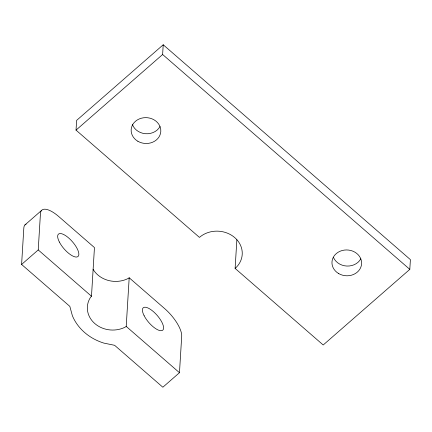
<?xml version="1.0" encoding="UTF-8"?>
<svg xmlns="http://www.w3.org/2000/svg" width="432" height="432" viewBox="0 0 432 432"><rect width="100%" height="100%" fill="white"/><g stroke="black" fill="none" stroke-linecap="round" stroke-linejoin="round"><path stroke-width="0.65" d="M93.08 269.282A24.991 21.751 3.5 0 0 127.985 278.575L129.19 277.771L164.792 308.718A24.743 9.137 48.9 0 1 181.705 336.226L179.469 372.708L162.848 387.229L114.615 345.303L103.891 343.111A50.879 44.28 3.5 0 1 72.376 315.711L69.833 306.374L21.6 264.449L23.83 227.966A24.743 9.137 48.9 0 1 26.093 224.116M21.6 264.449L38.227 249.928L40.457 213.446A24.743 9.137 48.9 0 1 58.855 216.632L94.457 247.579L91.481 296.222L90.558 297.275A24.991 21.751 3.5 0 0 94.819 323.568A24.991 21.751 3.5 0 0 125.01 327.224L126.214 326.419L129.19 277.771M76.032 130.124L76.631 120.393L163.22 44.771L410.4 259.637L409.806 269.368L323.212 344.99L235.111 268.407A24.991 21.751 3.5 0 0 234.77 237.627A24.991 21.751 3.5 0 0 199.449 237.4L76.032 130.124L162.626 54.497L163.22 44.771M235.111 268.407L236.866 239.749M24.926 224.959L41.553 210.438M162.626 54.497L409.806 269.368M38.227 249.928L91.481 296.222M126.214 326.419L179.469 372.708M160.029 126.495A14.845 12.922 3.5 0 1 145.46 133.715A14.845 12.922 3.5 0 1 132.338 124.27M360.828 258.8A14.845 12.922 3.5 0 1 346.896 266.053A14.845 12.922 3.5 0 1 333.547 257.618M59.395 242.071A14.845 5.481 48.9 0 0 77.728 256.694A14.845 5.481 48.9 0 0 67.657 237.125A14.845 5.481 48.9 0 0 59.395 242.071M144.142 315.743A14.845 5.481 48.9 0 0 162.475 330.367A14.845 5.481 48.9 0 0 152.404 310.797A14.845 5.481 48.9 0 0 144.142 315.743M338.683 273.58A14.845 12.922 3.5 0 0 361.6 263.79A14.845 12.922 3.5 0 0 340.07 251.246A14.845 12.922 3.5 0 0 338.683 273.58M137.878 141.275A14.845 12.922 3.5 0 0 160.801 131.485A14.845 12.922 3.5 0 0 139.266 118.94A14.845 12.922 3.5 0 0 137.878 141.275"/></g></svg>
